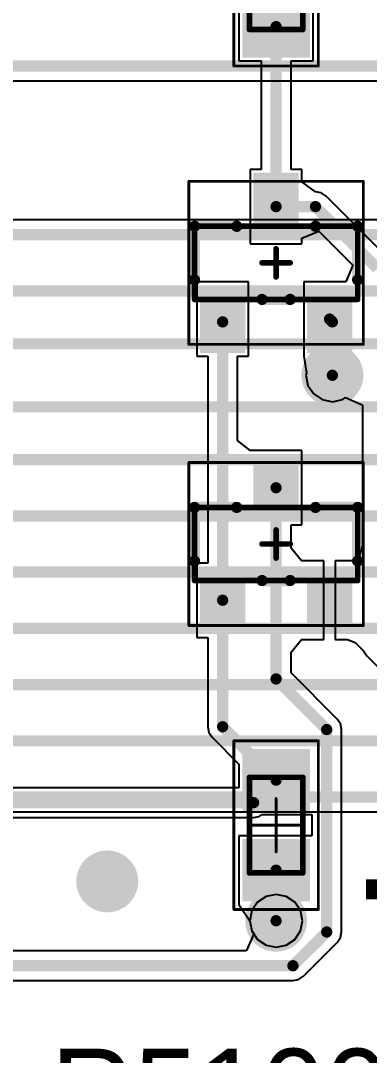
# Model space of a CAD drawing. Header units: millimetres. Extents: x 372 to 687, y 380 to 482.
# Drawn here: x 616.46 to 622.66, y 416.91 to 435.31 of the extents above; entities that cross this region are included whole.
import ezdxf

# ---------------------------------------------------------------- set-up
doc = ezdxf.new("R2010")
doc.units = ezdxf.units.MM
for name, color, linetype in [('BottomLayer', 5, 'Continuous'), ('BottomOverlay', 54, 'Continuous'), ('InternalPlane1', 76, 'Continuous'), ('InternalPlane2', 16, 'Continuous'), ('Mechanical13', 56, 'Continuous'), ('Mechanical15', 56, 'Continuous'), ('MultiLayer', 9, 'Continuous'), ('PadHoleLayer', 156, 'Continuous'), ('TopLayer', 1, 'Continuous'), ('TopOverlay', 2, 'Continuous'), ('TopPaste', 8, 'Continuous'), ('TopSolder', 216, 'Continuous'), ('ViaHoleLayer', 16, 'Continuous')]:
    doc.layers.add(name, color=color, linetype=linetype)

# ---------------------------------------------------------------- blocks, each defined once
blk = doc.blocks.new('SOT23_3_N_344')
at = {"layer": 'Mechanical13', "const_width": 0.1}
for points in [[(1.45, 0.65), (-1.45, 0.65)], [(-1.45, 0.65), (-1.45, -0.65)], [(1.45, 0.65), (1.45, -0.65)], [(1.45, -0.65), (-1.45, -0.65)]]:
    blk.add_lwpolyline(points, dxfattribs=at)
at = {"layer": 'Mechanical13', "const_width": 0.05}
for points in [[(-1.475, 0.65, 1), (-1.425, 0.65, 1)], [(-1.475, 0.65, 1), (-1.425, 0.65, 1)], [(1.425, 0.65, 1), (1.475, 0.65, 1)], [(1.425, 0.65, 1), (1.475, 0.65, 1)], [(-1.475, -0.65, 1), (-1.425, -0.65, 1)], [(-1.475, -0.65, 1), (-1.425, -0.65, 1)], [(1.425, -0.65, 1), (1.475, -0.65, 1)], [(1.425, -0.65, 1), (1.475, -0.65, 1)]]:
    blk.add_lwpolyline(points, format="xyb", close=True, dxfattribs=at)
at = {"layer": 'Mechanical15'}
for points, const_width in [([(-1.55, 1.45), (-1.55, -1.45)], 0.05), ([(1.55, 1.45), (-1.55, 1.45)], 0.05), ([(1.55, 1.45), (1.55, -1.45)], 0.05), ([(0, 0.25), (0, -0.25)], 0.1), ([(0.25, 0), (-0.25, 0)], 0.1), ([(1.55, -1.45), (-1.55, -1.45)], 0.05)]:
    blk.add_lwpolyline(points, dxfattribs=dict(at, const_width=const_width))
for points, const_width in [([(-1.562, 1.45, 1), (-1.538, 1.45, 1)], 0.025), ([(-1.562, 1.45, 1), (-1.538, 1.45, 1)], 0.025), ([(1.538, 1.45, 1), (1.562, 1.45, 1)], 0.025), ([(1.538, 1.45, 1), (1.562, 1.45, 1)], 0.025), ([(-0.025, 0.25, 1), (0.025, 0.25, 1)], 0.05), ([(-0.275, 0, 1), (-0.225, 0, 1)], 0.05), ([(0.225, 0, 1), (0.275, 0, 1)], 0.05), ([(-0.025, -0.25, 1), (0.025, -0.25, 1)], 0.05), ([(-1.562, -1.45, 1), (-1.538, -1.45, 1)], 0.025), ([(-1.562, -1.45, 1), (-1.538, -1.45, 1)], 0.025), ([(1.538, -1.45, 1), (1.562, -1.45, 1)], 0.025), ([(1.538, -1.45, 1), (1.562, -1.45, 1)], 0.025)]:
    blk.add_lwpolyline(points, format="xyb", close=True, dxfattribs=dict(at, const_width=const_width))
at = {"layer": 'PadHoleLayer'}
for points in [[(-0.95, 1), (-0.95, 1), (-0.95, 1), (-0.95, 1)], [(0.95, 1), (0.95, 1), (0.95, 1), (0.95, 1)], [(0, -1), (0, -1), (0, -1), (0, -1)]]:
    blk.add_lwpolyline(points, close=True, dxfattribs=at)
at = {"layer": 'TopLayer'}
for points in [[(-1.25, 0.5), (-0.65, 0.5), (-1.25, 1.5), (-0.65, 1.5)], [(1.25, 1.5), (0.65, 1.5), (1.25, 0.5), (0.65, 0.5)], [(-0.3, -1.5), (0.3, -1.5), (-0.3, -0.5), (0.3, -0.5)]]:
    blk.add_solid(points, dxfattribs=at)
at = {"layer": 'TopOverlay', "const_width": 0.2}
for points in [[(0.25, 0.65), (-0.25, 0.65)], [(-1.45, 0.304), (-1.45, -0.65)], [(1.45, 0.304), (1.45, -0.65)], [(-0.7, -0.65), (-1.45, -0.65)], [(1.45, -0.65), (0.7, -0.65)]]:
    blk.add_lwpolyline(points, dxfattribs=at)
at = {"layer": 'TopOverlay', "const_width": 0.1}
for points in [[(-0.3, 0.65, 1), (-0.2, 0.65, 1)], [(0.2, 0.65, 1), (0.3, 0.65, 1)], [(-1.5, 0.304, 1), (-1.4, 0.304, 1)], [(1.4, 0.304, 1), (1.5, 0.304, 1)], [(-1.5, -0.65, 1), (-1.4, -0.65, 1)], [(-1.5, -0.65, 1), (-1.4, -0.65, 1)], [(-0.75, -0.65, 1), (-0.65, -0.65, 1)], [(0.65, -0.65, 1), (0.75, -0.65, 1)], [(1.4, -0.65, 1), (1.5, -0.65, 1)], [(1.4, -0.65, 1), (1.5, -0.65, 1)]]:
    blk.add_lwpolyline(points, format="xyb", close=True, dxfattribs=at)
at = {"layer": 'TopPaste'}
for points in [[(-1.2, 0.55), (-0.7, 0.55), (-1.2, 1.45), (-0.7, 1.45)], [(1.2, 1.45), (0.7, 1.45), (1.2, 0.55), (0.7, 0.55)], [(-0.25, -1.45), (0.25, -1.45), (-0.25, -0.55), (0.25, -0.55)]]:
    blk.add_solid(points, dxfattribs=at)
at = {"layer": 'TopSolder'}
for points in [[(-1.352, 0.398), (-0.548, 0.398), (-1.352, 1.602), (-0.548, 1.602)], [(1.352, 1.602), (0.548, 1.602), (1.352, 0.398), (0.548, 0.398)], [(-0.402, -1.602), (0.402, -1.602), (-0.402, -0.398), (0.402, -0.398)]]:
    blk.add_solid(points, dxfattribs=at)
blk = doc.blocks.new('SOT23_3_N_347')
at = {"layer": 'Mechanical13', "const_width": 0.1}
for points in [[(1.45, 0.65), (-1.45, 0.65)], [(-1.45, 0.65), (-1.45, -0.65)], [(1.45, 0.65), (1.45, -0.65)], [(1.45, -0.65), (-1.45, -0.65)]]:
    blk.add_lwpolyline(points, dxfattribs=at)
at = {"layer": 'Mechanical13', "const_width": 0.05}
for points in [[(-1.475, 0.65, 1), (-1.425, 0.65, 1)], [(-1.475, 0.65, 1), (-1.425, 0.65, 1)], [(1.425, 0.65, 1), (1.475, 0.65, 1)], [(1.425, 0.65, 1), (1.475, 0.65, 1)], [(-1.475, -0.65, 1), (-1.425, -0.65, 1)], [(-1.475, -0.65, 1), (-1.425, -0.65, 1)], [(1.425, -0.65, 1), (1.475, -0.65, 1)], [(1.425, -0.65, 1), (1.475, -0.65, 1)]]:
    blk.add_lwpolyline(points, format="xyb", close=True, dxfattribs=at)
at = {"layer": 'Mechanical15'}
for points, const_width in [([(-1.55, 1.45), (-1.55, -1.45)], 0.05), ([(1.55, 1.45), (-1.55, 1.45)], 0.05), ([(1.55, 1.45), (1.55, -1.45)], 0.05), ([(0, 0.25), (0, -0.25)], 0.1), ([(0.25, 0), (-0.25, 0)], 0.1), ([(1.55, -1.45), (-1.55, -1.45)], 0.05)]:
    blk.add_lwpolyline(points, dxfattribs=dict(at, const_width=const_width))
for points, const_width in [([(-1.562, 1.45, 1), (-1.538, 1.45, 1)], 0.025), ([(-1.562, 1.45, 1), (-1.538, 1.45, 1)], 0.025), ([(1.538, 1.45, 1), (1.562, 1.45, 1)], 0.025), ([(1.538, 1.45, 1), (1.562, 1.45, 1)], 0.025), ([(-0.025, 0.25, 1), (0.025, 0.25, 1)], 0.05), ([(-0.275, 0, 1), (-0.225, 0, 1)], 0.05), ([(0.225, 0, 1), (0.275, 0, 1)], 0.05), ([(-0.025, -0.25, 1), (0.025, -0.25, 1)], 0.05), ([(-1.562, -1.45, 1), (-1.538, -1.45, 1)], 0.025), ([(-1.562, -1.45, 1), (-1.538, -1.45, 1)], 0.025), ([(1.538, -1.45, 1), (1.562, -1.45, 1)], 0.025), ([(1.538, -1.45, 1), (1.562, -1.45, 1)], 0.025)]:
    blk.add_lwpolyline(points, format="xyb", close=True, dxfattribs=dict(at, const_width=const_width))
at = {"layer": 'PadHoleLayer'}
for points in [[(-0.95, 1), (-0.95, 1), (-0.95, 1), (-0.95, 1)], [(0.95, 1), (0.95, 1), (0.95, 1), (0.95, 1)], [(0, -1), (0, -1), (0, -1), (0, -1)]]:
    blk.add_lwpolyline(points, close=True, dxfattribs=at)
at = {"layer": 'TopLayer'}
for points in [[(-1.25, 0.5), (-0.65, 0.5), (-1.25, 1.5), (-0.65, 1.5)], [(1.25, 1.5), (0.65, 1.5), (1.25, 0.5), (0.65, 0.5)], [(-0.3, -1.5), (0.3, -1.5), (-0.3, -0.5), (0.3, -0.5)]]:
    blk.add_solid(points, dxfattribs=at)
at = {"layer": 'TopOverlay', "const_width": 0.2}
for points in [[(0.25, 0.65), (-0.25, 0.65)], [(-1.45, 0.304), (-1.45, -0.65)], [(1.45, 0.304), (1.45, -0.65)], [(-0.7, -0.65), (-1.45, -0.65)], [(1.45, -0.65), (0.7, -0.65)]]:
    blk.add_lwpolyline(points, dxfattribs=at)
at = {"layer": 'TopOverlay', "const_width": 0.1}
for points in [[(-0.3, 0.65, 1), (-0.2, 0.65, 1)], [(0.2, 0.65, 1), (0.3, 0.65, 1)], [(-1.5, 0.304, 1), (-1.4, 0.304, 1)], [(1.4, 0.304, 1), (1.5, 0.304, 1)], [(-1.5, -0.65, 1), (-1.4, -0.65, 1)], [(-1.5, -0.65, 1), (-1.4, -0.65, 1)], [(-0.75, -0.65, 1), (-0.65, -0.65, 1)], [(0.65, -0.65, 1), (0.75, -0.65, 1)], [(1.4, -0.65, 1), (1.5, -0.65, 1)], [(1.4, -0.65, 1), (1.5, -0.65, 1)]]:
    blk.add_lwpolyline(points, format="xyb", close=True, dxfattribs=at)
at = {"layer": 'TopPaste'}
for points in [[(-1.2, 0.55), (-0.7, 0.55), (-1.2, 1.45), (-0.7, 1.45)], [(1.2, 1.45), (0.7, 1.45), (1.2, 0.55), (0.7, 0.55)], [(-0.25, -1.45), (0.25, -1.45), (-0.25, -0.55), (0.25, -0.55)]]:
    blk.add_solid(points, dxfattribs=at)
at = {"layer": 'TopSolder'}
for points in [[(-1.352, 0.398), (-0.548, 0.398), (-1.352, 1.602), (-0.548, 1.602)], [(1.352, 1.602), (0.548, 1.602), (1.352, 0.398), (0.548, 0.398)], [(-0.402, -1.602), (0.402, -1.602), (-0.402, -0.398), (0.402, -0.398)]]:
    blk.add_solid(points, dxfattribs=at)
blk = doc.blocks.new('RESC0603_1608__N_359')
at = {"layer": 'Mechanical13', "const_width": 0.1}
for points in [[(0.85, 0.475), (-0.85, 0.475)], [(-0.85, -0.475), (-0.85, 0.475)], [(0.85, -0.475), (0.85, 0.475)], [(0.85, -0.475), (-0.85, -0.475)]]:
    blk.add_lwpolyline(points, dxfattribs=at)
at = {"layer": 'Mechanical13', "const_width": 0.05}
for points in [[(-0.875, 0.475, 1), (-0.825, 0.475, 1)], [(-0.875, 0.475, 1), (-0.825, 0.475, 1)], [(0.825, 0.475, 1), (0.875, 0.475, 1)], [(0.825, 0.475, 1), (0.875, 0.475, 1)], [(-0.875, -0.475, 1), (-0.825, -0.475, 1)], [(-0.875, -0.475, 1), (-0.825, -0.475, 1)], [(0.825, -0.475, 1), (0.875, -0.475, 1)], [(0.825, -0.475, 1), (0.875, -0.475, 1)]]:
    blk.add_lwpolyline(points, format="xyb", close=True, dxfattribs=at)
at = {"layer": 'Mechanical15', "const_width": 0.05}
for points in [[(1.5, 0.75), (-1.5, 0.75)], [(-1.5, -0.75), (-1.5, 0.75)], [(1.5, -0.75), (1.5, 0.75)], [(0, -0.475), (0, 0.475)], [(0.475, 0), (-0.475, 0)], [(1.5, -0.75), (-1.5, -0.75)]]:
    blk.add_lwpolyline(points, dxfattribs=at)
at = {"layer": 'Mechanical15', "const_width": 0.025}
for points in [[(-1.512, 0.75, 1), (-1.488, 0.75, 1)], [(-1.512, 0.75, 1), (-1.488, 0.75, 1)], [(1.488, 0.75, 1), (1.513, 0.75, 1)], [(1.488, 0.75, 1), (1.513, 0.75, 1)], [(-0.012, 0.475, 1), (0.013, 0.475, 1)], [(-0.487, 0, 1), (-0.462, 0, 1)], [(0.463, 0, 1), (0.488, 0, 1)], [(-0.012, -0.475, 1), (0.013, -0.475, 1)], [(-1.512, -0.75, 1), (-1.488, -0.75, 1)], [(-1.512, -0.75, 1), (-1.488, -0.75, 1)], [(1.488, -0.75, 1), (1.513, -0.75, 1)], [(1.488, -0.75, 1), (1.513, -0.75, 1)]]:
    blk.add_lwpolyline(points, format="xyb", close=True, dxfattribs=at)
at = {"layer": 'TopLayer'}
for points in [[(-0.35, -0.5), (-0.35, 0.5), (-1.25, -0.5), (-1.25, 0.5)], [(1.25, -0.5), (1.25, 0.5), (0.35, -0.5), (0.35, 0.5)]]:
    blk.add_solid(points, dxfattribs=at)
at = {"layer": 'TopPaste'}
for points in [[(-0.35, -0.5), (-0.35, 0.5), (-1.25, -0.5), (-1.25, 0.5)], [(1.25, -0.5), (1.25, 0.5), (0.35, -0.5), (0.35, 0.5)]]:
    blk.add_solid(points, dxfattribs=at)
at = {"layer": 'TopSolder'}
for points in [[(-0.248, -0.602), (-0.248, 0.602), (-1.352, -0.602), (-1.352, 0.602)], [(1.352, -0.602), (1.352, 0.602), (0.248, -0.602), (0.248, 0.602)]]:
    blk.add_solid(points, dxfattribs=at)
blk = doc.blocks.new('RESC0603_1608__N_365')
at = {"layer": 'Mechanical13', "const_width": 0.1}
for points in [[(0.85, 0.475), (-0.85, 0.475)], [(-0.85, -0.475), (-0.85, 0.475)], [(0.85, -0.475), (0.85, 0.475)], [(0.85, -0.475), (-0.85, -0.475)]]:
    blk.add_lwpolyline(points, dxfattribs=at)
at = {"layer": 'Mechanical13', "const_width": 0.05}
for points in [[(-0.875, 0.475, 1), (-0.825, 0.475, 1)], [(-0.875, 0.475, 1), (-0.825, 0.475, 1)], [(0.825, 0.475, 1), (0.875, 0.475, 1)], [(0.825, 0.475, 1), (0.875, 0.475, 1)], [(-0.875, -0.475, 1), (-0.825, -0.475, 1)], [(-0.875, -0.475, 1), (-0.825, -0.475, 1)], [(0.825, -0.475, 1), (0.875, -0.475, 1)], [(0.825, -0.475, 1), (0.875, -0.475, 1)]]:
    blk.add_lwpolyline(points, format="xyb", close=True, dxfattribs=at)
at = {"layer": 'Mechanical15', "const_width": 0.05}
for points in [[(1.5, 0.75), (-1.5, 0.75)], [(-1.5, -0.75), (-1.5, 0.75)], [(1.5, -0.75), (1.5, 0.75)], [(0, -0.475), (0, 0.475)], [(0.475, 0), (-0.475, 0)], [(1.5, -0.75), (-1.5, -0.75)]]:
    blk.add_lwpolyline(points, dxfattribs=at)
at = {"layer": 'Mechanical15', "const_width": 0.025}
for points in [[(-1.512, 0.75, 1), (-1.488, 0.75, 1)], [(-1.512, 0.75, 1), (-1.488, 0.75, 1)], [(1.488, 0.75, 1), (1.513, 0.75, 1)], [(1.488, 0.75, 1), (1.513, 0.75, 1)], [(-0.012, 0.475, 1), (0.013, 0.475, 1)], [(-0.487, 0, 1), (-0.462, 0, 1)], [(0.463, 0, 1), (0.488, 0, 1)], [(-0.012, -0.475, 1), (0.013, -0.475, 1)], [(-1.512, -0.75, 1), (-1.488, -0.75, 1)], [(-1.512, -0.75, 1), (-1.488, -0.75, 1)], [(1.488, -0.75, 1), (1.513, -0.75, 1)], [(1.488, -0.75, 1), (1.513, -0.75, 1)]]:
    blk.add_lwpolyline(points, format="xyb", close=True, dxfattribs=at)
at = {"layer": 'TopLayer'}
for points in [[(-0.35, -0.5), (-0.35, 0.5), (-1.25, -0.5), (-1.25, 0.5)], [(1.25, -0.5), (1.25, 0.5), (0.35, -0.5), (0.35, 0.5)]]:
    blk.add_solid(points, dxfattribs=at)
at = {"layer": 'TopPaste'}
for points in [[(-0.35, -0.5), (-0.35, 0.5), (-1.25, -0.5), (-1.25, 0.5)], [(1.25, -0.5), (1.25, 0.5), (0.35, -0.5), (0.35, 0.5)]]:
    blk.add_solid(points, dxfattribs=at)
at = {"layer": 'TopSolder'}
for points in [[(-0.248, -0.602), (-0.248, 0.602), (-1.352, -0.602), (-1.352, 0.602)], [(1.352, -0.602), (1.352, 0.602), (0.248, -0.602), (0.248, 0.602)]]:
    blk.add_solid(points, dxfattribs=at)

msp = doc.modelspace()

# ---------------------------------------------------------------- linework, layer by layer
at = {"layer": 'BottomLayer'}
for p, q in [((614.887, 434.235), (636.29, 434.235)), ((627.6, 431.766), (612.887, 431.766)), ((612.887, 421.235), (636.69, 421.235)), ((620.821, 419.733), (620.668, 419.632)), ((621, 419.769), (620.821, 419.733)), ((621.179, 419.733), (621, 419.769)), ((621.332, 419.632), (621.179, 419.733)), ((620.668, 419.632), (620.567, 419.48)), ((621.433, 419.48), (621.332, 419.632)), ((620.567, 419.48), (620.531, 419.3)), ((621.469, 419.3), (621.433, 419.48)), ((620.531, 419.3), (620.567, 419.121)), ((621.433, 419.121), (621.469, 419.3)), ((620.567, 419.121), (620.668, 418.968)), ((620.668, 418.968), (620.821, 418.867)), ((621.179, 418.867), (621.332, 418.968)), ((621.332, 418.968), (621.433, 419.121)), ((620.821, 418.867), (621, 418.831)), ((621, 418.831), (621.179, 418.867))]:
    msp.add_line(p, q, dxfattribs=at)
at = {"layer": 'BottomLayer', "const_width": 0.2}
for points in [[(614.255, 434.5), (636.4, 434.5)], [(612.255, 431.5), (627.6, 431.5)], [(614.255, 430.5), (626.8, 430.5)], [(612.315, 429.56), (627.14, 429.56)], [(614.316, 428.44), (627.66, 428.44)], [(612.255, 427.5), (628, 427.5)], [(614.255, 426.5), (636.645, 426.5)], [(612.255, 425.5), (636.8, 425.5)], [(614.255, 424.5), (636.4, 424.5)], [(612.255, 423.5), (636.8, 423.5)], [(614.255, 422.5), (636.4, 422.5)], [(612.255, 421.5), (636.8, 421.5)]]:
    msp.add_lwpolyline(points, dxfattribs=at)
at = {"layer": 'BottomLayer', "const_width": 0.3}
for points in [[(621.85, 429, 1), (622.15, 429, 1)], [(617.85, 420, 1), (618.15, 420, 1)], [(620.85, 419.3, 1), (621.15, 419.3, 1)]]:
    msp.add_lwpolyline(points, format="xyb", close=True, dxfattribs=at)
at = {"layer": 'InternalPlane1', "const_width": 0.55}
for points in [[(621.725, 429, 1), (622.275, 429, 1)], [(617.725, 420, 1), (618.275, 420, 1)], [(620.725, 419.3, 1), (621.275, 419.3, 1)]]:
    msp.add_lwpolyline(points, format="xyb", close=True, dxfattribs=at)
at = {"layer": 'InternalPlane2', "const_width": 0.55}
msp.add_lwpolyline([(617.725, 420, 1), (618.275, 420, 1)], format="xyb", close=True, dxfattribs=at)
at = {"layer": 'MultiLayer', "const_width": 0.3}
for points in [[(621.85, 429, 1), (622.15, 429, 1)], [(617.85, 420, 1), (618.15, 420, 1)], [(620.85, 419.3, 1), (621.15, 419.3, 1)]]:
    msp.add_lwpolyline(points, format="xyb", close=True, dxfattribs=at)
at = {"layer": 'TopLayer'}
for p, q in [((620.34, 435.81), (620.34, 434.59)), ((621.66, 434.59), (621.66, 435.81)), ((620.34, 434.59), (620.735, 434.59)), ((620.735, 434.59), (620.735, 432.66)), ((621.265, 432.66), (621.265, 434.59)), ((621.265, 434.59), (621.66, 434.59)), ((620.735, 432.66), (620.54, 432.66)), ((620.54, 432.66), (620.54, 431.34)), ((621.46, 432.66), (621.265, 432.66)), ((621.46, 432.438), (621.46, 432.66)), ((621.7, 432.265), (621.46, 432.438)), ((621.801, 432.245), (621.7, 432.265)), ((621.887, 432.187), (621.801, 432.245)), ((622.987, 431.087), (621.887, 432.187)), ((621.46, 431.441), (621.76, 431.565)), ((621.76, 431.565), (622.365, 430.96)), ((620.54, 431.34), (621.46, 431.34)), ((621.46, 431.34), (621.46, 431.441)), ((622.365, 430.96), (622.241, 430.66)), ((620.51, 430.66), (619.59, 430.66)), ((619.59, 430.66), (619.59, 429.34)), ((620.51, 429.34), (620.51, 430.66)), ((622.241, 430.66), (621.49, 430.66)), ((621.49, 430.66), (621.49, 429.34)), ((619.59, 429.34), (619.785, 429.34)), ((619.785, 429.34), (619.785, 425.66)), ((620.315, 427.841), (620.315, 429.34)), ((620.315, 429.34), (620.51, 429.34)), ((621.49, 429.34), (621.49, 429.34)), ((621.49, 429.34), (621.539, 429.04)), ((621.539, 429.04), (621.531, 429)), ((621.531, 429), (621.567, 428.821)), ((621.567, 428.821), (621.668, 428.668)), ((621.668, 428.668), (621.821, 428.567)), ((621.821, 428.567), (622, 428.531)), ((622, 428.531), (622.179, 428.567)), ((622.179, 428.567), (622.235, 428.604)), ((622.235, 428.604), (622.53, 428.476)), ((622.53, 428.476), (622.535, 428.471)), ((622.535, 428.471), (622.535, 425.965)), ((620.54, 427.66), (620.315, 427.841)), ((621.46, 427.66), (620.54, 427.66)), ((621.46, 426.34), (621.46, 427.66)), ((621.265, 425.923), (621.265, 426.34)), ((621.265, 426.34), (621.46, 426.34)), ((622.535, 425.965), (622.45, 425.7)), ((621.45, 425.7), (621.265, 425.923)), ((619.785, 425.66), (619.59, 425.66)), ((619.59, 425.66), (619.59, 424.34)), ((621.565, 425.7), (621.45, 425.7)), ((621.85, 425.7), (621.565, 425.7)), ((621.85, 425), (621.85, 425.7)), ((622.235, 425.7), (622.05, 425.7)), ((622.05, 425.7), (622.05, 425)), ((622.45, 425.7), (622.235, 425.7)), ((621.85, 424.3), (621.85, 425)), ((622.05, 425), (622.05, 424.3)), ((619.59, 424.34), (619.785, 424.34)), ((619.785, 424.34), (619.785, 422.75)), ((621.265, 424.077), (621.45, 424.3)), ((621.45, 424.3), (621.565, 424.3)), ((621.565, 424.3), (621.85, 424.3)), ((622.05, 424.3), (622.268, 424.3)), ((622.268, 424.3), (622.408, 424.248)), ((622.408, 424.248), (622.555, 424.099)), ((621.265, 423.71), (621.265, 424.077)), ((622.555, 424.099), (622.613, 424.013)), ((622.613, 424.013), (626.547, 420.078)), ((622.087, 422.887), (621.265, 423.71)), ((622.145, 422.801), (622.087, 422.887)), ((622.087, 422.887), (622.087, 422.887)), ((619.785, 422.75), (619.785, 422.75)), ((619.785, 422.75), (619.805, 422.649)), ((619.805, 422.649), (619.863, 422.563)), ((622.165, 422.7), (622.145, 422.801)), ((622.165, 419.1), (622.165, 422.7)), ((622.165, 422.7), (622.165, 422.7)), ((619.863, 422.563), (620.34, 422.085)), ((620.34, 422.085), (620.34, 421.665)), ((620.34, 421.665), (614.785, 421.665)), ((620.701, 421.155), (620.754, 421.19)), ((620.754, 421.19), (621.635, 421.19)), ((621.635, 421.19), (621.635, 420.81)), ((613.8, 421.135), (620.6, 421.135)), ((620.6, 421.135), (620.701, 421.155)), ((620.6, 421.135), (620.6, 421.135)), ((621.635, 420.81), (620.34, 420.81)), ((620.34, 420.81), (620.34, 419.59)), ((620.34, 419.59), (620.34, 419.59)), ((620.34, 419.59), (620.531, 419.3)), ((620.531, 419.3), (620.567, 419.121)), ((620.604, 419.065), (620.476, 418.77)), ((620.567, 419.121), (620.604, 419.065)), ((622.087, 418.913), (622.145, 418.999)), ((622.145, 418.999), (622.165, 419.1)), ((622.165, 419.1), (622.165, 419.1)), ((621.487, 418.313), (622.087, 418.913)), ((622.087, 418.913), (622.087, 418.913)), ((620.471, 418.765), (615.366, 418.765)), ((620.476, 418.77), (620.471, 418.765)), ((615.256, 418.235), (621.3, 418.235)), ((621.3, 418.235), (621.401, 418.255)), ((621.3, 418.235), (621.3, 418.235)), ((621.401, 418.255), (621.487, 418.313))]:
    msp.add_line(p, q, dxfattribs=at)
at = {"layer": 'TopLayer', "const_width": 0.2}
for points in [[(621, 432), (621, 435.2)], [(621, 432), (621.7, 432)], [(621.7, 432), (622.8, 430.9)], [(620.05, 425), (620.05, 429.95)], [(621.95, 430), (622, 429.95)], [(622, 429), (622, 429.95)], [(621, 423.6), (621, 427)], [(620.05, 422.75), (620.05, 425)], [(621, 423.6), (621.9, 422.7)], [(620.05, 422.75), (621, 421.8)], [(621.9, 419.1), (621.9, 422.7)], [(620.6, 421.4), (621, 421.8)], [(613.8, 421.4), (620.6, 421.4)], [(621, 419.3), (621, 420.2)], [(621.3, 418.5), (621.9, 419.1)], [(615.256, 418.5), (621.3, 418.5)]]:
    msp.add_lwpolyline(points, dxfattribs=at)
at = {"layer": 'TopLayer'}
for points, const_width in [([(620.95, 435.2, 1), (621.05, 435.2, 1)], 0.1), ([(620.95, 432, 1), (621.05, 432, 1)], 0.1), ([(620.95, 432, 1), (621.05, 432, 1)], 0.1), ([(621.65, 432, 1), (621.75, 432, 1)], 0.1), ([(621.65, 432, 1), (621.75, 432, 1)], 0.1), ([(620, 429.95, 1), (620.1, 429.95, 1)], 0.1), ([(621.9, 430, 1), (622, 430, 1)], 0.1), ([(621.95, 429.95, 1), (622.05, 429.95, 1)], 0.1), ([(621.95, 429.95, 1), (622.05, 429.95, 1)], 0.1), ([(621.85, 429, 1), (622.15, 429, 1)], 0.3), ([(621.95, 429, 1), (622.05, 429, 1)], 0.1), ([(620.95, 427, 1), (621.05, 427, 1)], 0.1), ([(620, 425, 1), (620.1, 425, 1)], 0.1), ([(620, 425, 1), (620.1, 425, 1)], 0.1), ([(620.95, 423.6, 1), (621.05, 423.6, 1)], 0.1), ([(620.95, 423.6, 1), (621.05, 423.6, 1)], 0.1), ([(620, 422.75, 1), (620.1, 422.75, 1)], 0.1), ([(620, 422.75, 1), (620.1, 422.75, 1)], 0.1), ([(621.85, 422.7, 1), (621.95, 422.7, 1)], 0.1), ([(621.85, 422.7, 1), (621.95, 422.7, 1)], 0.1), ([(620.95, 421.8, 1), (621.05, 421.8, 1)], 0.1), ([(620.95, 421.8, 1), (621.05, 421.8, 1)], 0.1), ([(620.55, 421.4, 1), (620.65, 421.4, 1)], 0.1), ([(620.55, 421.4, 1), (620.65, 421.4, 1)], 0.1), ([(617.85, 420, 1), (618.15, 420, 1)], 0.3), ([(620.95, 420.2, 1), (621.05, 420.2, 1)], 0.1), ([(620.85, 419.3, 1), (621.15, 419.3, 1)], 0.3), ([(620.95, 419.3, 1), (621.05, 419.3, 1)], 0.1), ([(621.85, 419.1, 1), (621.95, 419.1, 1)], 0.1), ([(621.85, 419.1, 1), (621.95, 419.1, 1)], 0.1), ([(621.25, 418.5, 1), (621.35, 418.5, 1)], 0.1), ([(621.25, 418.5, 1), (621.35, 418.5, 1)], 0.1)]:
    msp.add_lwpolyline(points, format="xyb", close=True, dxfattribs=dict(at, const_width=const_width))
at = {"layer": 'ViaHoleLayer', "const_width": 0.15}
for points in [[(621.925, 429, 1), (622.075, 429, 1)], [(617.925, 420, 1), (618.075, 420, 1)], [(620.925, 419.3, 1), (621.075, 419.3, 1)]]:
    msp.add_lwpolyline(points, format="xyb", close=True, dxfattribs=at)

# ---------------------------------------------------------------- block references
for name, p, rotation in [('RESC0603_1608__N_365', (621, 436), 270), ('SOT23_3_N_347', (621, 431), 180), ('SOT23_3_N_344', (621, 426), 180), ('RESC0603_1608__N_359', (621, 421), 270)]:
    msp.add_blockref(name, p, dxfattribs=dict(rotation=rotation))

# ---------------------------------------------------------------- texts
at = {"layer": 'BottomOverlay', "text_generation_flag": 2}
msp.add_text('Til Frontpanel', height=3, rotation=270, dxfattribs=at).set_placement((623.5, 404.7))
at = {"layer": 'TopOverlay'}
msp.add_text('R51009', height=1.524, dxfattribs=at).set_placement((617, 415.5))

doc.saveas('drawing.dxf')
